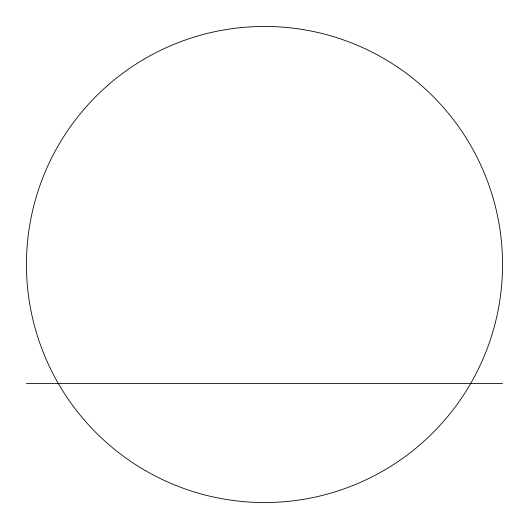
<?xml version="1.0" encoding="UTF-8"?>
<svg xmlns="http://www.w3.org/2000/svg" width="529" height="529" viewBox="0 0 529 529"><rect width="100%" height="100%" fill="white"/><g stroke="black" fill="none" stroke-linecap="round" stroke-linejoin="round"><path stroke-width="0.79" d="M26.45 383.525L502.55 383.525M145.475 470.658A238.05 238.05 0 0 0 502.55 264.5A238.05 238.05 0 0 0 145.475 58.342A238.05 238.05 0 0 0 145.475 470.658"/></g></svg>
